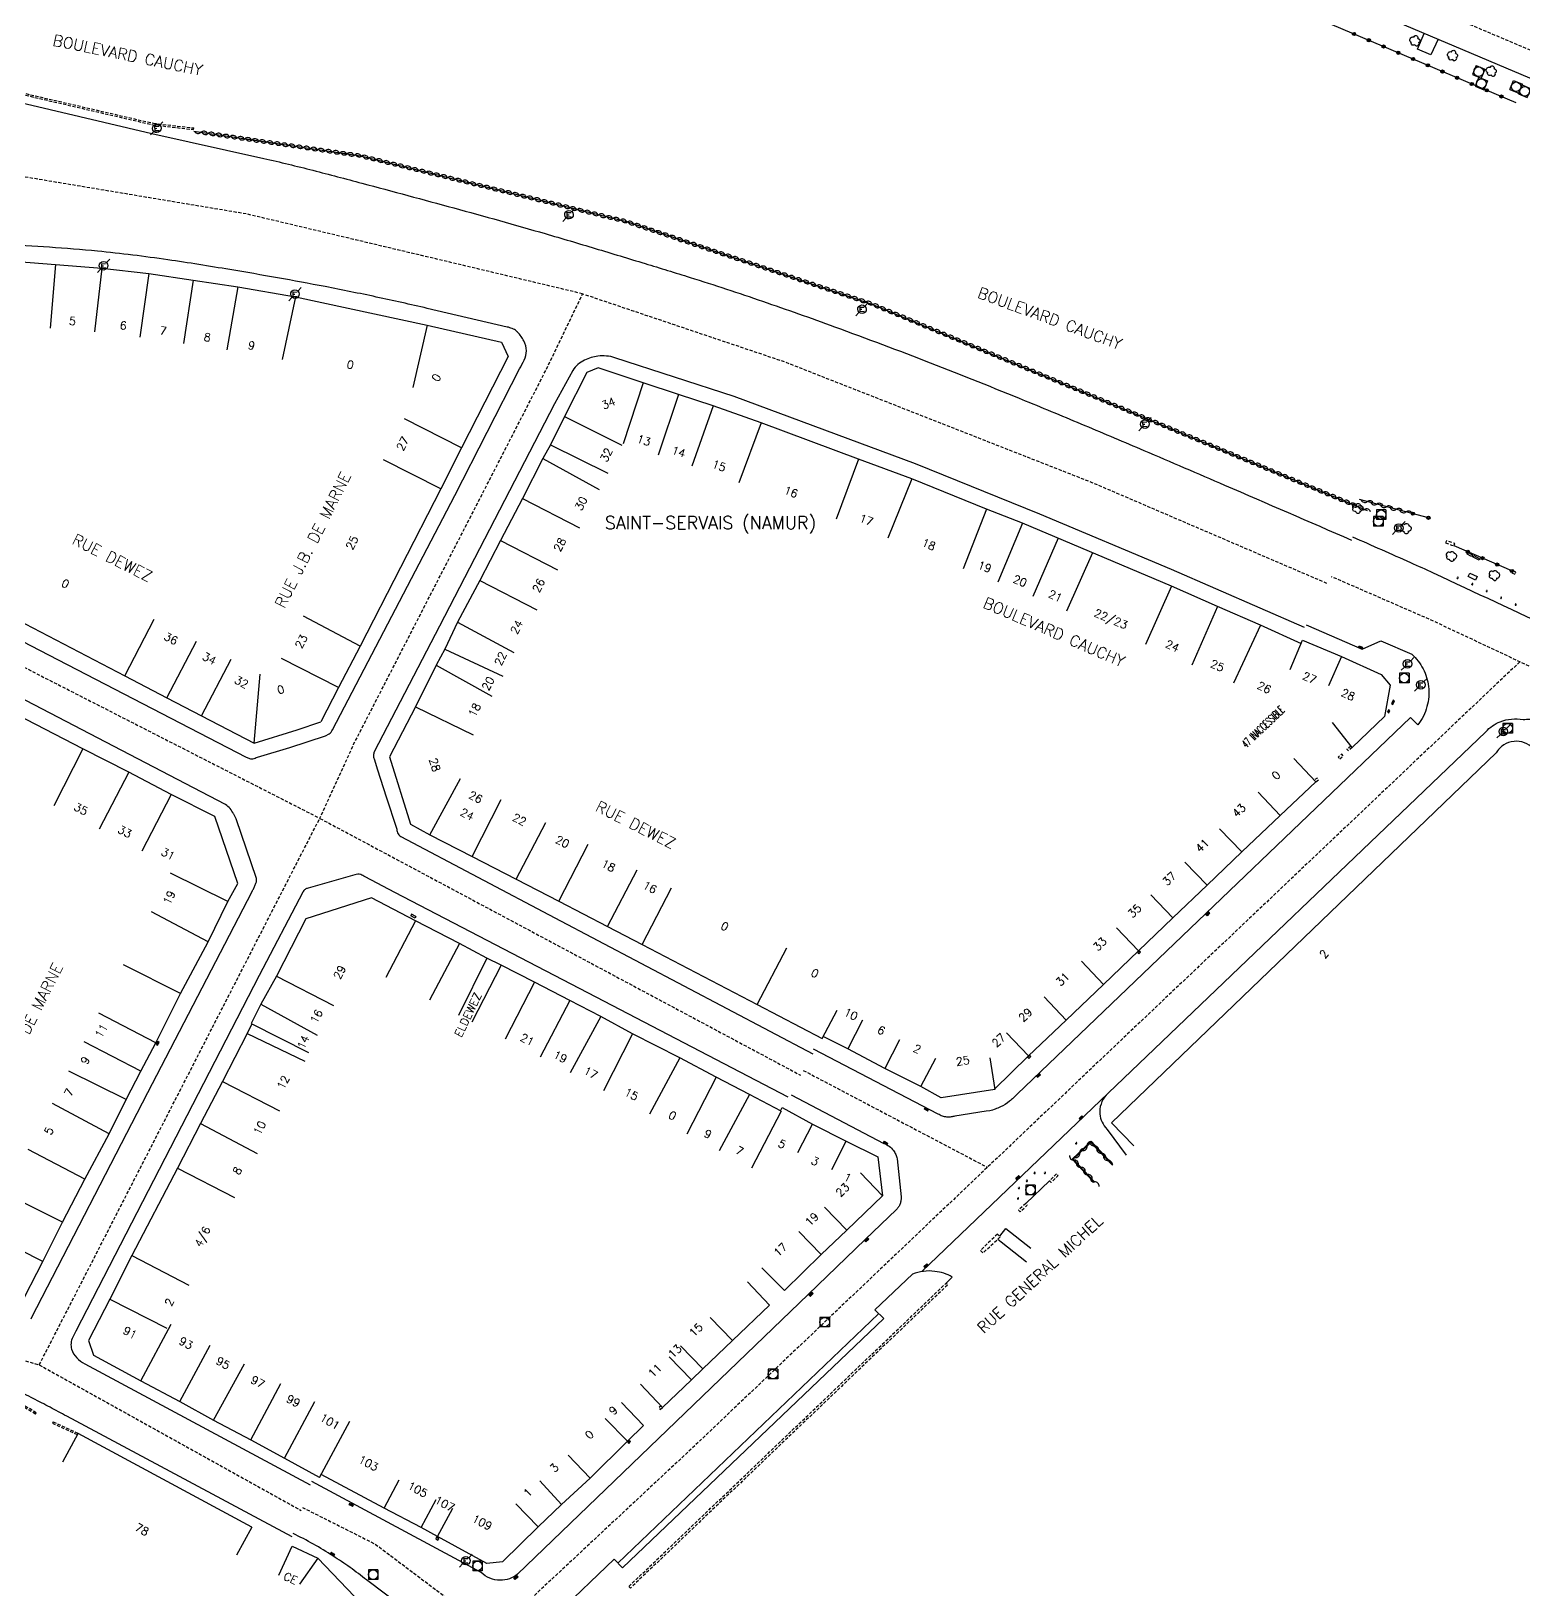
# Model space of a CAD drawing. Header units: millimetres. Extents: x 185000 to 186001, y 128000 to 129000.
# Drawn here: x 185558.1 to 185791.2, y 128567.4 to 128810.9 of the extents above; entities that cross this region are included whole.
import ezdxf
from ezdxf.enums import TextEntityAlignment as Align

# ---------------------------------------------------------------- set-up
doc = ezdxf.new("R2010")
doc.units = ezdxf.units.MM
doc.linetypes.add('DASHED', pattern=[0.75, 0.5, -0.25])
doc.layers.get('0').update_dxf_attribs({"linetype": 'CONTINUOUS'})
for name, color, linetype in [('W0001', 6, 'DASHED'), ('W0008', 7, 'CONTINUOUS'), ('W0017', 7, 'CONTINUOUS'), ('W0100', 7, 'CONTINUOUS'), ('W0112', 1, 'DASHED'), ('W0300', 7, 'CONTINUOUS'), ('W0310', 3, 'CONTINUOUS'), ('W0322', 7, 'CONTINUOUS'), ('W0334', 7, 'CONTINUOUS'), ('W0400', 7, 'CONTINUOUS'), ('W0420', 7, 'CONTINUOUS'), ('W0471', 7, 'CONTINUOUS'), ('W0980', 7, 'CONTINUOUS'), ('W0984', 7, 'CONTINUOUS'), ('W0989', 7, 'CONTINUOUS'), ('W0991', 7, 'CONTINUOUS'), ('W1102', 7, 'CONTINUOUS')]:
    doc.layers.add(name, color=color, linetype=linetype)
doc.styles.get("Standard").update_dxf_attribs({"font": 'romans.shx', "width": 0.85})

# ---------------------------------------------------------------- blocks, each defined once
blk = doc.blocks.new('T471')
for p, q in [((-0.333334, 0.333334), (-0.333334, -0.333334)), ((-0.333334, 0.333334), (0.333334, 0.333334)), ((-0.333334, 0), (0, 0)), ((0.500001, 0.500001), (1.000002, 1.000002)), ((-0.500001, -0.500001), (-1.000002, -1.000002)), ((-0.333334, -0.333334), (0.333334, -0.333334))]:
    blk.add_line(p, q)
blk.add_ellipse((0, 0), major_axis=(0.471405, 0.471405), ratio=1, start_param=5.4977871438, end_param=11.780972451)
blk = doc.blocks.new('t310o')
at = {"color": 0, "linetype": 'Continuous'}
for centre, start, end in [((-0.5, 0.38), 216.8699, 323.1304), ((0.5, -0.37), 36.8699, 143.1303)]:
    blk.add_arc(centre, 0.625, start, end, dxfattribs=at)
blk = doc.blocks.new('T400')
for p, q in [((-0.15, 0.3), (0.15, 0.3)), ((-0.15, -0.25), (-0.15, 0.3)), ((-0.15, 0.15), (0.15, 0.15)), ((-0.15, 0), (0.15, 0)), ((0.15, 0.3), (0.15, -0.25)), ((-0.15, -0.15), (0.15, -0.15)), ((-0.15, -0.25), (-0.15, -0.3)), ((-0.15, -0.3), (0.15, -0.3)), ((0.15, -0.3), (0.15, -0.25))]:
    blk.add_line(p, q)
blk = doc.blocks.new('T420')
for p, q in [((0.75, 0.75), (-0.75, 0.75)), ((-0.75, 0.75), (-0.75, -0.75)), ((0.75, 0.75), (0.75, -0.75)), ((0.75, -0.75), (-0.75, -0.75))]:
    blk.add_line(p, q)
blk.add_ellipse((0, 0), major_axis=(-0.53, 0.53), ratio=1, start_param=3.926991, end_param=10.210176)
blk = doc.blocks.new('T300')
for p, q in [((-0.8, 0.51), (-0.86, 0.34)), ((-0.86, 0.34), (-0.86, 0.17)), ((-0.86, 0.17), (-0.74, 0.06)), ((-0.69, 0.63), (-0.8, 0.51)), ((-0.8, -0.06), (-0.74, 0.06)), ((-0.74, 0.06), (-0.69, 0.11)), ((-0.57, 0.69), (-0.69, 0.63)), ((-0.46, 0.69), (-0.57, 0.69)), ((-0.29, 0.63), (-0.46, 0.69)), ((-0.29, 0.63), (-0.17, 0.74)), ((-0.23, 0.57), (-0.29, 0.63)), ((-0.17, 0.74), (-0.06, 0.8)), ((-0.06, 0.8), (0.06, 0.8)), ((0.06, 0.8), (0.23, 0.74)), ((0.23, 0.74), (0.34, 0.63)), ((0.34, 0.63), (0.4, 0.51)), ((0.46, 0.46), (0.34, 0.46)), ((0.4, 0.51), (0.4, 0.46)), ((0.57, 0.4), (0.46, 0.46)), ((0.57, 0.4), (0.69, 0.29)), ((0.69, 0.29), (0.74, 0.17)), ((0.74, 0.06), (0.69, -0.17)), ((0.74, 0.17), (0.74, 0.06)), ((-0.8, -0.17), (-0.8, -0.06)), ((-0.8, -0.23), (-0.8, -0.17)), ((-0.74, -0.34), (-0.8, -0.23)), ((-0.69, -0.4), (-0.74, -0.34)), ((-0.51, -0.46), (-0.69, -0.4)), ((-0.4, -0.46), (-0.51, -0.46)), ((-0.4, -0.46), (-0.34, -0.46)), ((-0.34, -0.46), (-0.34, -0.4)), ((-0.34, -0.51), (-0.34, -0.46)), ((-0.29, -0.63), (-0.34, -0.51)), ((-0.17, -0.74), (-0.29, -0.63)), ((-0.06, -0.8), (-0.17, -0.74)), ((0.06, -0.8), (-0.06, -0.8)), ((0.17, -0.74), (0.06, -0.8)), ((0.23, -0.69), (0.17, -0.74)), ((0.29, -0.46), (0.23, -0.46)), ((0.29, -0.63), (0.23, -0.69)), ((0.46, -0.4), (0.29, -0.46)), ((0.34, -0.51), (0.29, -0.63)), ((0.34, -0.51), (0.34, -0.46)), ((0.57, -0.34), (0.46, -0.4)), ((0.63, -0.29), (0.57, -0.34)), ((0.69, -0.17), (0.63, -0.29))]:
    blk.add_line(p, q)
blk = doc.blocks.new('t322o')
at = {"color": 0, "linetype": 'Continuous'}
for radius in [0.25, 0.15]:
    blk.add_circle((0, 0), radius, dxfattribs=at)

msp = doc.modelspace()

# ---------------------------------------------------------------- linework, layer by layer
at = {"layer": 'W0001'}
msp.add_lwpolyline([(186000, 128744.75), (185977.82, 128747.36), (185950.62, 128750.62, -0.045351), (185929.53, 128754.24, -0.031434), (185906.62, 128760.97), (185888.65, 128767.58), (185851.72, 128783), (185796.37, 128806.17), (185775.49, 128815.01), (185753.81, 128824.21), (185719.14, 128838.87), (185686.53, 128852.7), (185646.03, 128869.86), (185594.77, 128891.41), (185554.56, 128908.46), (185512.42, 128926.16), (185489.5, 128934.46, 0.028238), (185464.11, 128941.41, 0.030043), (185430.58, 128946.67, 0.045555), (185379.71, 128946.07), (185362.88, 128944.51), (185323.56, 128940.92), (185307.7, 128935.65), (185293.58, 128933.87)], format="xyb", dxfattribs=at)
at = {"layer": 'W0001', "flags": 128}
for points in [[(185644.2, 128769.89), (185591.76, 128782.35), (185547.33, 128789.76), (185454.41, 128798.85), (185442.61, 128896.04)], [(185439.08, 128772.63), (185485.81, 128747.93), (185603.15, 128687.96), (185608.44, 128699.52), (185638.5, 128758.03), (185644.2, 128769.89), (185675.69, 128759.29), (185723.71, 128740.44), (185760.6, 128724.6)], [(185972.26, 128605.61), (185932.59, 128629.94), (185860.29, 128673.34), (185806.24, 128705.02), (185776.52, 128719), (185761.14, 128725.7)], [(185790.54, 128712.4), (185726.25, 128651.38), (185661.3, 128589.57), (185635.68, 128565.64), (185620.13, 128550), (185561.08, 128493.46), (185521.85, 128456.06)], [(185559.35, 128602.58), (185603.15, 128687.96), (185678.24, 128647.82)], [(185678.65, 128648.58), (185707.4, 128633.44)], [(185484.33, 128623.93), (185559.35, 128602.58), (185600.25, 128579.82)], [(185600.43, 128580.32), (185611.81, 128574.59), (185624.86, 128564.76), (185637.47, 128552.65), (185658.75, 128522.36), (185686.23, 128482.08), (185707.53, 128452.18), (185722.73, 128432.17), (185757.53, 128387.16), (185762.99, 128379.3)]]:
    msp.add_lwpolyline(points, dxfattribs=at)
at = {"layer": 'W0008'}
msp.add_lwpolyline([(185987.85, 128738.89), (185988, 128739.8, 0.369365), (185986.23, 128742.27), (185985.67, 128742.34), (185950.22, 128746.59, -0.045026), (185928.56, 128750.31, -0.031346), (185905.23, 128757.17), (185887.17, 128763.81), (185850.16, 128779.26), (185794.79, 128802.44), (185773.91, 128811.29), (185752.23, 128820.48), (185717.56, 128835.14), (185684.95, 128848.97), (185644.45, 128866.13), (185593.2, 128887.68), (185552.98, 128904.73)], format="xyb", dxfattribs=at)
at = {"layer": 'W0008', "flags": 128}
for points in [[(185549.74, 128801.32), (185576.94, 128794.95), (185594.41, 128791.04, -0.0076), (185602.09, 128789.18, -0.0026), (185609.74, 128787.17, -0.0015), (185624.07, 128783.31, -0.0041), (185638.35, 128779.29, -0.0022), (185646.16, 128776.98, -0.0007), (185653.95, 128774.62, -0.0006), (185657.47, 128773.54, -0.0017), (185660.98, 128772.46, -0.0066), (185672.3, 128768.73, -0.0049), (185683.53, 128764.75, -0.0051), (185698.48, 128759.11, -0.0045), (185713.31, 128753.19, -0.0022), (185722.59, 128749.34, -0.0015), (185731.84, 128745.42, -0.0011), (185744.45, 128740, -0.000628), (185764.23, 128731.43), (185764.23, 128731.43)], [(185604.04, 128700.82), (185604.63, 128701.15, 0.1151), (185604.92, 128701.43, 0.031), (185605.13, 128701.79), (185624.26, 128738.37), (185634.35, 128758.16, 0.0127), (185635.06, 128759.54, 0.1018), (185635.43, 128760.98, 0.1215), (185635.02, 128762.52, 0.0658), (185634.05, 128763.89, 0.0074), (185633.97, 128763.97, 0.0143), (185633.89, 128764.06, 0.091), (185633.2, 128764.47, 0.0376), (185632.41, 128764.7), (185619.94, 128767.61, 0.0046), (185611.98, 128769.39, 0.0048), (185603.99, 128771.01, 0.0039), (185596.56, 128772.39, 0.0026), (185589.11, 128773.67, 0.002), (185584.27, 128774.46, 0.0034), (185579.42, 128775.2, 0.0053), (185573.94, 128775.94, 0.0066), (185568.43, 128776.55, 0.0067), (185560.97, 128777.15, 0.0005), (185553.5, 128777.65, 0.0003)], [(185756.92, 128717.76), (185736.17, 128726.8), (185715.59, 128735.47), (185696.17, 128743.34), (185667.84, 128753.84), (185649.24, 128759.91, 0.0583), (185647.92, 128760.17, 0.0506), (185646.58, 128760.15, 0.0412), (185645.52, 128759.93, 0.0436), (185644.5, 128759.53, 0.0605), (185643.45, 128758.85, 0.0926), (185642.66, 128757.91), (185639.82, 128752.7), (185621.85, 128717.99), (185611.66, 128698.33, 0.1212), (185611.54, 128697.8, 0.0719), (185611.63, 128697.24), (185612.15, 128695.53)], [(185488.4, 128751.09), (185560.8, 128713.52), (185591.68, 128697.53, 0.041), (185592.19, 128697.3, 0.122), (185592.72, 128697.25, 0.0641), (185593.07, 128697.37, -0.035), (185593.41, 128697.52), (185598.45, 128699.04), (185604.04, 128700.82)], [(185558.07, 128609.79), (185558.15, 128609.92), (185576.29, 128645.11), (185592.59, 128676.54, 0.01), (185592.84, 128677.04, 0.0067), (185593.07, 128677.56, 0.0425), (185593.25, 128678.06, 0.1441), (185593.25, 128678.55), (185590.08, 128687.89, 0.0316), (185589.91, 128688.29, 0.0183), (185589.7, 128688.68, 0.045), (185589.15, 128689.48, 0.0959), (185588.42, 128690.09), (185569.76, 128699.83), (185490.17, 128741.28)], [(185976.95, 128611.83), (185968.79, 128617.01), (185940.34, 128634.23), (185913.35, 128650.42), (185903.93, 128656.07), (185866.59, 128678.28), (185850.68, 128687.7), (185837.11, 128695.58, 0.002624), (185829.49, 128699.94, 0.005251), (185825.64, 128702.06, 0.000134), (185814.16, 128708.24, 0.002121), (185813.43, 128708.62, 0.003943), (185805.41, 128712.77, 0.004086), (185797.61, 128716.64, 0.003738), (185796.51, 128717.16, 0.000212), (185777.08, 128726.24, 0.004129), (185773.51, 128727.87, 0.001644), (185764.47, 128731.87)], [(185757.17, 128718.17), (185765.93, 128714.38), (185768.85, 128715.66), (185773.66, 128713.59, -0.089708), (185775.43, 128711.3, -0.089708), (185776.28, 128708.54, -0.097885), (185776.04, 128705.4, -0.097885), (185774.63, 128702.58), (185773.47, 128703.73), (185741.53, 128673.09), (185712.05, 128644.89, -0.050375), (185710.85, 128643.75, -0.050375), (185709.44, 128642.87, -0.026524), (185708.64, 128642.53, -0.026524), (185707.8, 128642.27), (185707.23, 128642.19), (185702.33, 128641.45, -0.052682), (185701.72, 128641.31, -0.052682), (185701.09, 128641.29, -0.061685), (185700.37, 128641.44, -0.061685), (185699.71, 128641.76), (185680.25, 128651.91)], [(185697.14, 128617.16), (185726.26, 128645.02), (185785.23, 128701.49, -0.054476), (185786.27, 128702.38, -0.054476), (185787.47, 128703.04, -0.072278), (185789.24, 128703.47, -0.072278), (185791.05, 128703.39, -0.047408), (185793.23, 128703.41, -0.047408)], [(185612.15, 128695.53), (185613.5, 128691.3), (185615.12, 128686.44, -0.0306), (185615.21, 128686.07, 0.0464), (185615.31, 128685.71, 0.0822), (185615.52, 128685.37, 0.0924), (185615.82, 128685.12), (185639.86, 128672.42), (185680.13, 128651.15)], [(185676.3, 128644.42), (185646.33, 128660.04), (185614.89, 128676.37), (185610.22, 128678.81, -0.0135), (185609.89, 128679.01, 0.0559), (185609.55, 128679.17, 0.0903), (185609.08, 128679.23, 0.0571), (185608.61, 128679.14), (185601.32, 128677.06, 0.0357), (185601.08, 128676.97, 0.0501), (185600.86, 128676.85, 0.0608), (185600.65, 128676.66, 0.0558), (185600.49, 128676.42), (185593.68, 128663.41), (185565.07, 128607.84), (185564.57, 128606.89, 0.1024), (185564.31, 128605.98, 0.0892), (185564.4, 128605.01, 0.1217), (185565.2, 128603.69, 0.0778), (185566.44, 128602.76), (185601.65, 128583.85)], [(185676.76, 128644.78), (185691.24, 128637.18, -0.071703), (185692.07, 128636.73, -0.071703), (185692.73, 128636.06, -0.053397), (185693.09, 128635.46, -0.053397), (185693.32, 128634.79), (185693.92, 128628.85, -0.052724), (185693.9, 128628.29, -0.052724), (185693.77, 128627.74, -0.050891), (185693.53, 128627.26, -0.050891), (185693.21, 128626.83), (185688.32, 128622.14), (185679.43, 128613.56), (185634.05, 128569.9, -0.087734), (185632.76, 128569.17, -0.087734), (185631.31, 128568.93, -0.096837), (185629.71, 128569.25, -0.096837), (185628.36, 128570.15), (185601.91, 128584.34)], [(185726.26, 128645.02, 0.106939), (185725.29, 128643.71, 0.106939), (185724.95, 128642.12, 0.086872), (185725.18, 128640.81, 0.086872), (185725.84, 128639.66), (185726.09, 128639.33), (185729.07, 128635.32)], [(185700.97, 128615.35), (185701.92, 128616.3, 0.04871), (185700.6, 128616.88, 0.04871), (185699.19, 128617.19, 0.060116), (185697.41, 128617.19, 0.060116), (185695.68, 128616.77), (185689.83, 128611.17), (185691.21, 128609.8), (185650.43, 128570.86), (185649.14, 128572.21), (185640.32, 128563.77, 0.090123)], [(185598.83, 128575.74), (185563.64, 128594.57, 0.0014), (185561.03, 128595.96, 0.0034), (185558.4, 128597.32, 0.0038), (185557.04, 128598.01, 0.0068), (185555.67, 128598.66, 0.0185), (185552.76, 128599.87, 0.0212), (185549.77, 128600.84), (185531.34, 128605.96), (185495.02, 128615.91, 0.0293), (185493.57, 128616.26, 0.1251), (185492.14, 128616.17, 0.1356), (185491, 128615.32, 0.1284), (185490.39, 128614, 0.0746), (185490.4, 128613.04, 0.0052), (185490.57, 128612.08), (185491.43, 128606.71), (185494.64, 128586.42)], [(185518.77, 128458.11, 0.158182), (185520.13, 128459.41), (185572.59, 128509.6), (185595.13, 128531.15), (185619.78, 128554.66, 0.095995), (185620.77, 128556.45, 0.095995), (185621.02, 128558.48, 0.095221), (185620.5, 128560.44, 0.095221), (185619.29, 128562.07), (185618.66, 128562.65), (185616.18, 128564.66), (185610.45, 128568.98, 0.012718), (185607.88, 128570.93, 0.012718), (185605.21, 128572.73, 0.014087), (185602.16, 128574.58, 0.014087), (185599, 128576.24)]]:
    msp.add_lwpolyline(points, format="xyb", dxfattribs=at)
for points in [[(185724.06, 128631.07), (185720.62, 128634.71), (185723.58, 128637.5), (185727.01, 128633.86)], [(185709.34, 128622.71), (185710.26, 128623.89), (185714.2, 128620.81)], [(185649.71, 128571.59), (185690.4, 128610.57)]]:
    msp.add_lwpolyline(points, dxfattribs=at)
at = {"layer": 'W0017', "flags": 128}
msp.add_lwpolyline([(185782.75, 128726.26), (185783.89, 128725.74), (185783.64, 128725.18), (185782.49, 128725.71)], close=True, dxfattribs=at)
for points in [[(185713.38, 128627.8), (185717.09, 128631.35)], [(185709.02, 128622.2), (185709.55, 128621.79), (185713.49, 128618.7)]]:
    msp.add_lwpolyline(points, dxfattribs=at)
at = {"layer": 'W0100'}
for p, q in [((185617.49, 128672.99), (185617.35, 128672.72)), ((185618.03, 128672.36), (185617.35, 128672.72)), ((185618.17, 128672.63), (185617.49, 128672.99)), ((185618.17, 128672.63), (185618.03, 128672.36)), ((185563.04, 128587.45), (185565.41, 128591.85)), ((185592.52, 128577.24), (185565.41, 128591.85)), ((185592.52, 128577.24), (185590.14, 128572.84))]:
    msp.add_line(p, q, dxfattribs=at)
at = {"layer": 'W0100', "flags": 128}
for points in [[(185544.66, 128775.83), (185561.89, 128774.49), (185569.12, 128773.87), (185576.47, 128773.04), (185583.38, 128772.04), (185590.35, 128770.99), (185599.38, 128769.42), (185619.94, 128765.01), (185631.51, 128762.34), (185632.56, 128760.08), (185625.3, 128745.81), (185622.03, 128739.42), (185609.48, 128714.86), (185606.09, 128708.41), (185603.34, 128703.01)], [(185756.43, 128715.19), (185750.06, 128718.14), (185743.31, 128721.06), (185736.16, 128724.23), (185712.9, 128734.05), (185707.26, 128736.26), (185695.61, 128740.98), (185687.29, 128744.08), (185672.1, 128749.73), (185664.58, 128752.38), (185659.15, 128754.18), (185653.64, 128755.98), (185646.6, 128758.35), (185644.84, 128757.61), (185641.38, 128750.73), (185639.18, 128746.3), (185638, 128744.15), (185634.79, 128737.91), (185631.39, 128731.37), (185628.15, 128725.13), (185624.65, 128718.6), (185622.68, 128714.38), (185621.3, 128711.88), (185618.11, 128705.39), (185614.03, 128697.57), (185617.3, 128687.02), (185620.34, 128685.37), (185626.97, 128682.01), (185633.84, 128678.44), (185640.49, 128675.02), (185648.07, 128671.04), (185653.47, 128668.22), (185671.47, 128658.86), (185681.62, 128653.57), (185683.92, 128658)], [(185509.39, 128748.82), (185507.08, 128744.38), (185511.97, 128741.83), (185517.76, 128738.82), (185523.37, 128735.9), (185528.95, 128732.99), (185534.47, 128730.11), (185540.18, 128727.14), (185546.32, 128723.94), (185572.69, 128710.21), (185579.28, 128706.78), (185584.69, 128703.96), (185592.89, 128699.69), (185599.62, 128701.8), (185603.34, 128703.01)], [(185754.66, 128711.19), (185756.61, 128715.8), (185762.69, 128713.23), (185768.87, 128710.44), (185770.29, 128708.78), (185769.43, 128703.86), (185764.37, 128699.02), (185761.27, 128702.95)], [(185556.13, 128611.31), (185559.9, 128618.71), (185562.98, 128624.85), (185566.48, 128631.6), (185570.26, 128638.69), (185572.92, 128644.01), (185575.22, 128648.47), (185577.53, 128652.88), (185581.42, 128660.58), (185585.7, 128668.66), (185588.82, 128674.98), (185590.36, 128677.8), (185586.75, 128688.22), (185579.94, 128691.7), (185573.31, 128695.15), (185566.16, 128698.81), (185551.44, 128706.4)], [(185755.26, 128697.31), (185758.69, 128693.67), (185753.12, 128688.42), (185747.13, 128682.71), (185741.7, 128677.49), (185736.36, 128672.42), (185731.01, 128667.25), (185725.53, 128662.01), (185719.72, 128656.44), (185713.84, 128650.84), (185708.48, 128645.6)], [(185675.18, 128642.21), (185670.24, 128644.84), (185665.07, 128647.51), (185659.36, 128650.55), (185651.99, 128654.3), (185647.04, 128656.99), (185642.19, 128659.51), (185636.7, 128662.35), (185631.46, 128665.02), (185629.26, 128666.12), (185624.96, 128668.4), (185618.08, 128671.96), (185611.24, 128675.56), (185600.99, 128672.27), (185596.38, 128663.31), (185593.97, 128658.91), (185592.45, 128655.88), (185592.53, 128655.84), (185591.82, 128654.35), (185587.96, 128646.83), (185584.51, 128640.27), (185580.94, 128633.33), (185573.81, 128619.64), (185570.35, 128612.86), (185567.03, 128606.4), (185567.81, 128604.07), (185575.21, 128600.11), (185581.32, 128596.85), (185586.57, 128593.96), (185592.37, 128590.87), (185597.64, 128588.03), (185603.05, 128585.02)], [(185708.54, 128645.61), (185700.18, 128644.29), (185697.02, 128646.06), (185691.4, 128648.88), (185685.59, 128651.97), (185681.78, 128653.88)], [(185577.8, 128652.52), (185578.05, 128652.96), (185577.86, 128653.07), (185577.61, 128652.63), (185577.8, 128652.52)], [(185675.09, 128642.26), (185675.36, 128642.77), (185680.11, 128640.19), (185685.36, 128637.55), (185690.28, 128635.09), (185691.04, 128628.96), (185685.43, 128623.62), (185681.46, 128619.81), (185675.7, 128614.18), (185672.2, 128617.76)], [(185669.93, 128615.53), (185673.38, 128611.9), (185667.58, 128606.39), (185662.97, 128601.96), (185661.18, 128600.24), (185656.69, 128595.94), (185653.23, 128599.55)], [(185650.24, 128596.68), (185653.72, 128593.09), (185651.19, 128590.64), (185645.37, 128584.86), (185640.91, 128580.79), (185637.25, 128577.28), (185631.67, 128571.83), (185629.22, 128571.57), (185621.55, 128575.78), (185619, 128577.16), (185613.22, 128580.21), (185603.35, 128585.46)], [(185596.74, 128569.71), (185598.83, 128574.25), (185602.86, 128572.39), (185618.94, 128555.59), (185602.4, 128539.77), (185602.53, 128539.59), (185599.85, 128536.97), (185600.09, 128536.74), (185600.08, 128536.35), (185594.8, 128531.36), (185594.46, 128531.34), (185594.23, 128531.59), (185591.48, 128528.98), (185591.33, 128529.13), (185574.73, 128513.37), (185571.29, 128516.99)]]:
    msp.add_lwpolyline(points, dxfattribs=at)
for points in [[(185783.01, 128728.87), (185782.32, 128729.21), (185782.45, 128729.48), (185783.14, 128729.14)], [(185784.17, 128728.26), (185783.25, 128728.77), (185783.38, 128729.01), (185784.3, 128728.5)], [(185770.09, 128704.41), (185770.26, 128704.78), (185770.03, 128704.89), (185769.86, 128704.52)], [(185770.73, 128705.75), (185770.98, 128706.3), (185770.76, 128706.4), (185770.51, 128705.85)], [(185731.03, 128666.78), (185731.32, 128667.05), (185731.19, 128667.19), (185730.9, 128666.92)], [(185713.88, 128650.44), (185714.18, 128650.75), (185714.04, 128650.89), (185713.74, 128650.58)], [(185651.41, 128590.31), (185651.68, 128590.59), (185651.5, 128590.75), (185651.24, 128590.47)], [(185621.25, 128575.42), (185621.61, 128575.22), (185621.73, 128575.43), (185621.37, 128575.64)]]:
    msp.add_lwpolyline(points, close=True, dxfattribs=at)
msp.add_lwpolyline([(185816.24, 128680.39), (185818.62, 128684.78), (185792.64, 128698.89, 0.112909), (185791.26, 128699.77, 0.112909), (185789.64, 128699.97, 0.118612), (185788.02, 128699.41, 0.118612), (185786.84, 128698.16), (185726.8, 128640.4), (185730.26, 128636.79)], format="xyb", dxfattribs=at)
at = {"layer": 'W0112'}
for p, q in [((185524.34, 128808.55), (185577.13, 128796.28)), ((185524.39, 128808.79), (185577.18, 128796.53)), ((185577.13, 128796.28), (185583.43, 128795.55)), ((185577.18, 128796.53), (185583.46, 128795.8)), ((185583.43, 128795.55), (185583.46, 128795.8)), ((185558.75, 128594.89), (185557.01, 128595.94)), ((185558.88, 128595.1), (185557.13, 128596.16)), ((185558.75, 128594.89), (185558.88, 128595.1)), ((185561.51, 128593.68), (185561.41, 128593.46)), ((185565.3, 128591.64), (185561.41, 128593.46)), ((185565.42, 128591.86), (185561.51, 128593.68))]:
    msp.add_line(p, q, dxfattribs=at)
at = {"layer": 'W0112', "flags": 128}
for points in [[(185778.95, 128730.98), (185779.89, 128730.65), (185780.27, 128730.52), (185780.39, 128730.86), (185780.01, 128730.99), (185779.07, 128731.31)], [(185789.3, 128726.28), (185789.82, 128726.09), (185789.94, 128726.42), (185789.43, 128726.61)], [(185762.42, 128697.24), (185762.96, 128697.71), (185762.73, 128697.98), (185762.19, 128697.51)], [(185718.19, 128632.4), (185717.09, 128631.35), (185717.34, 128631.09), (185718.43, 128632.14)], [(185713.38, 128627.8), (185712.27, 128626.74), (185712.52, 128626.49), (185713.63, 128627.54)], [(185709, 128623.01), (185706.31, 128620.47), (185706.72, 128620.04), (185709.41, 128622.57)], [(185651.41, 128567.96), (185700.97, 128615.35), (185701.22, 128615.1), (185651.66, 128567.71)], [(185656.32, 128595.59), (185656.69, 128595.94), (185656.45, 128596.19), (185656.08, 128595.85)]]:
    msp.add_lwpolyline(points, close=True, dxfattribs=at)
for points in [[(185780.72, 128725.54, 0.977486), (185780.92, 128725.52, 1.023033)], [(185783.01, 128724.56, 0.977486), (185783.21, 128724.54, 1.023033)], [(185785.26, 128723.47, 0.977486), (185785.46, 128723.45, 1.023033)], [(185787.5, 128722.41, 0.977486), (185787.7, 128722.4, 1.023033)], [(185789.79, 128721.35, 0.977486), (185789.99, 128721.34, 1.023033)], [(185721.16, 128637.21, 0.977486), (185721.36, 128637.19, 1.023033)], [(185713.45, 128631.34, 0.977486), (185713.65, 128631.33, 1.023033)], [(185714.67, 128632.57, 0.977486), (185714.87, 128632.55, 1.023033)], [(185716.27, 128632.6, 0.977486), (185716.47, 128632.58, 1.023033)], [(185712.23, 128630.22, 0.977486), (185712.43, 128630.2, 1.023033)], [(185712.07, 128628.59, 0.977486), (185712.27, 128628.58, 1.023033)]]:
    msp.add_lwpolyline(points, format="xyb", close=True, dxfattribs=at)
for points in [[(185764.37, 128699.02), (185763.78, 128698.49), (185763.54, 128698.75), (185764.15, 128699.3)], [(185758.69, 128693.67), (185759.09, 128693.97), (185758.87, 128694.25), (185758.44, 128693.93)]]:
    msp.add_lwpolyline(points, dxfattribs=at)
at = {"layer": 'W0310', "flags": 128}
for points in [[(185583.46, 128795.28), (185609.49, 128791.45), (185651.03, 128781.17), (185652.28, 128780.75), (185689.37, 128768.29), (185731.47, 128750.74), (185766.69, 128736.04)], [(185772.76, 128735.82), (185765.5, 128737.77)], [(185724.15, 128631.16), (185720.81, 128634.7), (185723.57, 128637.31), (185726.92, 128633.77)]]:
    msp.add_lwpolyline(points, dxfattribs=at)
at = {"layer": 'W0322'}
msp.add_lwpolyline([(185789.97, 128799.73), (185716.06, 128831.1), (185685.89, 128843.92), (185642.9, 128862.11), (185584.77, 128886.23), (185549.36, 128901.32), (185501.97, 128921.1)], dxfattribs=at)
at = {"layer": 'W0322', "flags": 128}
for points in [[(185776.27, 128734.91), (185772.76, 128735.82)], [(185789.29, 128726.6), (185780.27, 128730.52)]]:
    msp.add_lwpolyline(points, dxfattribs=at)
at = {"layer": 'W0334'}
msp.add_lwpolyline([(185777.78, 128809.65), (185776.66, 128807.24), (185774.54, 128808.12), (185775.62, 128810.56)], dxfattribs=at)
at = {"layer": 'W1102'}
for p, q in [((185561.89, 128774.49), (185561.04, 128764.52)), ((185569.12, 128773.87), (185567.99, 128763.94)), ((185576.47, 128773.04), (185575.03, 128763.14)), ((185583.38, 128772.04), (185581.88, 128762.15)), ((185590.35, 128770.99), (185588.64, 128761.13)), ((185599.38, 128769.42), (185597.28, 128759.65)), ((185619.94, 128765.01), (185617.69, 128755.26)), ((185653.64, 128755.98), (185650.53, 128746.48)), ((185659.15, 128754.18), (185656.01, 128744.68)), ((185641.38, 128750.73), (185650.32, 128746.24)), ((185664.58, 128752.38), (185661.25, 128742.95)), ((185625.3, 128745.81), (185616.39, 128750.36)), ((185672.1, 128749.73), (185668.61, 128740.36)), ((185639.18, 128746.3), (185648.13, 128741.85)), ((185622.03, 128739.42), (185613.12, 128743.97)), ((185638, 128744.15), (185646.77, 128739.34)), ((185687.29, 128744.08), (185683.8, 128734.7)), ((185695.61, 128740.98), (185691.85, 128731.71)), ((185634.79, 128737.91), (185643.69, 128733.34)), ((185707.26, 128736.26), (185703.61, 128726.95)), ((185712.9, 128734.05), (185709.01, 128724.83)), ((185631.39, 128731.37), (185640.26, 128726.75)), ((185718.45, 128731.7), (185714.49, 128722.61)), ((185723.79, 128729.45), (185719.77, 128720.3)), ((185628.15, 128725.13), (185637.03, 128720.53)), ((185736.16, 128724.23), (185732.11, 128715.09)), ((185572.69, 128710.21), (185577.3, 128719.08)), ((185609.48, 128714.86), (185600.63, 128719.52)), ((185743.31, 128721.06), (185739.34, 128711.88)), ((185624.65, 128718.6), (185633.46, 128713.87)), ((185750.06, 128718.14), (185745.85, 128709.07)), ((185579.28, 128706.78), (185583.9, 128715.65)), ((185622.68, 128714.38), (185631.75, 128710.16)), ((185584.69, 128703.96), (185589.31, 128712.83)), ((185606.09, 128708.41), (185597.17, 128712.94)), ((185621.3, 128711.88), (185630.04, 128707.03)), ((185762.69, 128713.23), (185760.69, 128708.64)), ((185592.89, 128699.69), (185593.85, 128710.47)), ((185618.11, 128705.39), (185627.08, 128700.98)), ((185566.16, 128698.81), (185561.6, 128689.91)), ((185573.31, 128695.15), (185568.7, 128686.28)), ((185620.34, 128685.37), (185625.1, 128694.17)), ((185579.94, 128691.7), (185575.39, 128682.8)), ((185626.97, 128682.01), (185631.5, 128690.92)), ((185753.12, 128688.42), (185749.68, 128692.05)), ((185633.84, 128678.44), (185638.45, 128687.31)), ((185747.13, 128682.71), (185743.67, 128686.32)), ((185640.49, 128675.02), (185645.06, 128683.92)), ((185741.7, 128677.49), (185738.24, 128681.11)), ((185588.82, 128674.98), (185579.85, 128679.4)), ((185648.07, 128671.04), (185652.72, 128679.89)), ((185653.47, 128668.22), (185658.09, 128677.09)), ((185736.36, 128672.42), (185732.9, 128676.03)), ((185585.7, 128668.66), (185576.87, 128673.35)), ((185618.08, 128671.96), (185613.48, 128663.08)), ((185731.01, 128667.25), (185727.54, 128670.85)), ((185624.96, 128668.4), (185620.29, 128659.56)), ((185629.26, 128666.12), (185624.79, 128657.18)), ((185671.47, 128658.86), (185676.08, 128667.73)), ((185725.53, 128662.01), (185722.07, 128665.62)), ((185581.42, 128660.58), (185572.49, 128665.09)), ((185596.38, 128663.31), (185605.28, 128658.74)), ((185631.46, 128665.02), (185626.92, 128656.11)), ((185636.7, 128662.35), (185632.11, 128653.47)), ((185593.97, 128658.91), (185602.73, 128654.09)), ((185642.19, 128659.51), (185637.59, 128650.63)), ((185719.72, 128656.44), (185716.27, 128660.06)), ((185577.53, 128652.88), (185568.66, 128657.51)), ((185592.45, 128655.88), (185601.39, 128651.4)), ((185647.04, 128656.99), (185642.27, 128648.21)), ((185687.88, 128656.41), (185685.59, 128651.97)), ((185591.82, 128654.35), (185600.84, 128650.04)), ((185651.99, 128654.3), (185647.46, 128645.39)), ((185693.69, 128653.33), (185691.4, 128648.88)), ((185713.84, 128650.84), (185710.37, 128654.44)), ((185575.22, 128648.47), (185566.34, 128653.06)), ((185572.92, 128644.01), (185563.98, 128648.48)), ((185659.36, 128650.55), (185654.66, 128641.73)), ((185697.02, 128646.06), (185699.36, 128650.48)), ((185707.76, 128650.55), (185708.54, 128645.61)), ((185587.96, 128646.83), (185596.86, 128642.27)), ((185665.07, 128647.51), (185660.48, 128638.63)), ((185670.24, 128644.84), (185665.53, 128636.01)), ((185570.26, 128638.69), (185561.43, 128643.39)), ((185675.18, 128642.21), (185670.57, 128633.33)), ((185584.51, 128640.27), (185593.37, 128635.62)), ((185677.8, 128635.76), (185680.11, 128640.19)), ((185566.48, 128631.6), (185557.6, 128636.2)), ((185683.12, 128633.08), (185685.36, 128637.55)), ((185580.94, 128633.33), (185589.83, 128628.75)), ((185687.6, 128632.58), (185691.04, 128628.96)), ((185562.98, 128624.85), (185554.04, 128629.33)), ((185685.43, 128623.62), (185681.97, 128627.24)), ((185559.9, 128618.71), (185550.99, 128623.25)), ((185677.98, 128623.4), (185681.46, 128619.81)), ((185573.81, 128619.64), (185582.68, 128615.02)), ((185570.35, 128612.86), (185579.25, 128608.31)), ((185667.58, 128606.39), (185664.13, 128610)), ((185575.21, 128600.11), (185579.92, 128608.93)), ((185581.32, 128596.85), (185586.03, 128605.68)), ((185662.97, 128601.96), (185659.5, 128605.56)), ((185586.57, 128593.96), (185591.4, 128602.72)), ((185657.72, 128603.85), (185661.18, 128600.24)), ((185592.37, 128590.87), (185597.08, 128599.69)), ((185597.64, 128588.03), (185602.38, 128596.84)), ((185603.09, 128584.97), (185607.83, 128593.78)), ((185647.69, 128594.21), (185651.19, 128590.64)), ((185641.92, 128588.48), (185645.37, 128584.86)), ((185613.22, 128580.21), (185615.56, 128584.63)), ((185640.91, 128580.79), (185637.49, 128584.44)), ((185619, 128577.16), (185621.35, 128581.57)), ((185621.55, 128575.78), (185623.94, 128580.17)), ((185637.25, 128577.28), (185633.78, 128580.87)), ((185602.86, 128572.39), (185599.96, 128568.32))]:
    msp.add_line(p, q, dxfattribs=at)

# ---------------------------------------------------------------- block references
at = {"layer": 'W0300', "rotation": 157.209204029713}
for p in [(185774.11, 128809.47), (185779.98, 128807.17), (185786.03, 128804.74)]:
    msp.add_blockref('T300', p, dxfattribs=at)
at = {"layer": 'W0300'}
for p in [(185765.27, 128736.36), (185772.82, 128733.2), (185779.92, 128728.86), (185786.63, 128725.88)]:
    msp.add_blockref('T300', p, dxfattribs=at)
at = {"layer": 'W0310'}
for p, rotation in [((185584.6, 128795.11), 351.6226148900062), ((185585.74, 128794.94), 351.6226148900062), ((185586.89, 128794.78), 351.6226148900062), ((185588.03, 128794.61), 351.6226148900062), ((185589.17, 128794.44), 351.6226148900062), ((185590.31, 128794.27), 351.6226148900062), ((185591.46, 128794.1), 351.6226148900062), ((185592.6, 128793.93), 351.6226148900062), ((185593.74, 128793.77), 351.6226148900062), ((185594.88, 128793.6), 351.6226148900062), ((185596.03, 128793.43), 351.6226148900062), ((185597.17, 128793.26), 351.6226148900062), ((185598.31, 128793.09), 351.6226148900062), ((185599.46, 128792.92), 351.6226148900062), ((185600.6, 128792.76), 351.6226148900062), ((185601.74, 128792.59), 351.6226148900062), ((185602.88, 128792.42), 351.6226148900062), ((185604.03, 128792.25), 351.6226148900062), ((185605.17, 128792.08), 351.6226148900062), ((185606.31, 128791.91), 351.6226148900062), ((185607.45, 128791.75), 351.6226148900062), ((185608.6, 128791.58), 351.6226148900062), ((185609.73, 128791.39), 346.1022354093579), ((185610.86, 128791.11), 346.1022354093579), ((185611.98, 128790.83), 346.1022354093579), ((185613.1, 128790.55), 346.1022354093579), ((185614.22, 128790.28), 346.1022354093579), ((185615.34, 128790), 346.1022354093579), ((185616.46, 128789.72), 346.1022354093579), ((185617.58, 128789.44), 346.1022354093579), ((185618.7, 128789.17), 346.1022354093579), ((185619.83, 128788.89), 346.1022354093579), ((185620.95, 128788.61), 346.1022354093579), ((185622.07, 128788.33), 346.1022354093579), ((185623.19, 128788.06), 346.1022354093579), ((185624.31, 128787.78), 346.1022354093579), ((185625.43, 128787.5), 346.1022354093579), ((185626.55, 128787.22), 346.1022354093579), ((185627.67, 128786.95), 346.1022354093579), ((185628.79, 128786.67), 346.1022354093579), ((185629.92, 128786.39), 346.1022354093579), ((185631.04, 128786.12), 346.1022354093579), ((185632.16, 128785.84), 346.1022354093579), ((185633.28, 128785.56), 346.1022354093579), ((185634.4, 128785.28), 346.1022354093579), ((185635.52, 128785.01), 346.1022354093579), ((185636.64, 128784.73), 346.1022354093579), ((185637.76, 128784.45), 346.1022354093579), ((185638.89, 128784.17), 346.1022354093579), ((185640.01, 128783.9), 346.1022354093579), ((185641.13, 128783.62), 346.1022354093579), ((185642.25, 128783.34), 346.1022354093579), ((185643.37, 128783.06), 346.1022354093579), ((185644.49, 128782.79), 346.1022354093579), ((185645.61, 128782.51), 346.1022354093579), ((185646.73, 128782.23), 346.1022354093579), ((185647.86, 128781.95), 346.1022354093579), ((185648.98, 128781.68), 346.1022354093579), ((185650.1, 128781.4), 346.1022354093579), ((185651.21, 128781.11), 341.4350669448625), ((185652.31, 128780.74), 341.4379204048054), ((185653.4, 128780.37), 341.4379204048054), ((185654.5, 128780), 341.4379204048054), ((185655.59, 128779.64), 341.4379204048054), ((185656.69, 128779.27), 341.4379204048054), ((185657.78, 128778.9), 341.4379204048054), ((185658.88, 128778.53), 341.4379204048054), ((185659.97, 128778.16), 341.4379204048054), ((185661.07, 128777.8), 341.4379204048054), ((185662.16, 128777.43), 341.4379204048054), ((185663.26, 128777.06), 341.4379204048054), ((185664.35, 128776.69), 341.4379204048054), ((185665.45, 128776.33), 341.4379204048054), ((185666.54, 128775.96), 341.4379204048054), ((185667.64, 128775.59), 341.4379204048054), ((185668.73, 128775.22), 341.4379204048054), ((185669.83, 128774.86), 341.4379204048054), ((185670.92, 128774.49), 341.4379204048054), ((185672.02, 128774.12), 341.4379204048054), ((185673.11, 128773.75), 341.4379204048054), ((185674.21, 128773.39), 341.4379204048054), ((185675.3, 128773.02), 341.4379204048054), ((185676.4, 128772.65), 341.4379204048054), ((185677.49, 128772.28), 341.4379204048054), ((185678.59, 128771.91), 341.4379204048054), ((185679.68, 128771.55), 341.4379204048054), ((185680.78, 128771.18), 341.4379204048054), ((185681.87, 128770.81), 341.4379204048054), ((185682.97, 128770.44), 341.4379204048054), ((185684.06, 128770.08), 341.4379204048054), ((185685.16, 128769.71), 341.4379204048054), ((185686.25, 128769.34), 341.4379204048054), ((185687.35, 128768.97), 341.4379204048054), ((185688.44, 128768.61), 341.4379204048054), ((185689.53, 128768.23), 337.359708157462), ((185690.6, 128767.78), 337.359708157462), ((185691.66, 128767.34), 337.359708157462), ((185692.73, 128766.89), 337.359708157462), ((185693.8, 128766.45), 337.359708157462), ((185694.86, 128766), 337.359708157462), ((185695.93, 128765.56), 337.359708157462), ((185696.99, 128765.11), 337.359708157462), ((185698.06, 128764.67), 337.359708157462), ((185699.13, 128764.22), 337.359708157462), ((185700.19, 128763.78), 337.359708157462), ((185701.26, 128763.34), 337.359708157462), ((185702.32, 128762.89), 337.359708157462), ((185703.39, 128762.45), 337.359708157462), ((185704.46, 128762), 337.359708157462), ((185705.52, 128761.56), 337.359708157462), ((185706.59, 128761.11), 337.359708157462), ((185707.65, 128760.67), 337.359708157462), ((185708.72, 128760.22), 337.359708157462), ((185709.79, 128759.78), 337.359708157462), ((185710.85, 128759.33), 337.359708157462), ((185711.92, 128758.89), 337.359708157462), ((185712.98, 128758.44), 337.359708157462), ((185714.05, 128758), 337.359708157462), ((185715.12, 128757.56), 337.359708157462), ((185716.18, 128757.11), 337.359708157462), ((185717.25, 128756.67), 337.359708157462), ((185718.31, 128756.22), 337.359708157462), ((185719.38, 128755.78), 337.359708157462), ((185720.45, 128755.33), 337.359708157462), ((185721.51, 128754.89), 337.359708157462), ((185722.58, 128754.44), 337.359708157462), ((185723.64, 128754), 337.359708157462), ((185724.71, 128753.55), 337.359708157462), ((185725.78, 128753.11), 337.359708157462), ((185726.84, 128752.66), 337.359708157462), ((185727.91, 128752.22), 337.359708157462), ((185728.97, 128751.78), 337.359708157462), ((185730.04, 128751.33), 337.359708157462), ((185731.11, 128750.89), 337.359708157462), ((185732.17, 128750.44), 337.3598710581455), ((185733.24, 128750), 337.3598710581455), ((185734.3, 128749.55), 337.3598710581455), ((185735.37, 128749.11), 337.3598710581455), ((185736.44, 128748.66), 337.3598710581455), ((185737.5, 128748.22), 337.3598710581455), ((185738.57, 128747.77), 337.3598710581455), ((185739.63, 128747.33), 337.3598710581455), ((185740.7, 128746.88), 337.3598710581455), ((185741.77, 128746.44), 337.3598710581455), ((185742.83, 128746), 337.3598710581455), ((185743.9, 128745.55), 337.3598710581455), ((185744.96, 128745.11), 337.3598710581455), ((185746.03, 128744.66), 337.3598710581455), ((185747.1, 128744.22), 337.3598710581455), ((185748.16, 128743.77), 337.3598710581455), ((185749.23, 128743.33), 337.3598710581455), ((185750.29, 128742.88), 337.3598710581455), ((185751.36, 128742.44), 337.3598710581455), ((185752.43, 128741.99), 337.3598710581455), ((185753.49, 128741.55), 337.3598710581455), ((185754.56, 128741.1), 337.3598710581455), ((185755.62, 128740.66), 337.3598710581455), ((185756.69, 128740.22), 337.3598710581455), ((185757.76, 128739.77), 337.3598710581455), ((185758.82, 128739.33), 337.3598710581455), ((185759.89, 128738.88), 337.3598710581455), ((185760.95, 128738.44), 337.3598710581455), ((185762.02, 128737.99), 337.3598710581455), ((185763.09, 128737.55), 337.3598710581455), ((185764.15, 128737.1), 337.3598710581455), ((185765.22, 128736.66), 337.3598710581455), ((185766.28, 128736.21), 337.3598710581455), ((185766.71, 128737.44), 164.9927147129652), ((185768.22, 128737.04), 164.9927147129652), ((185769.74, 128736.63), 164.9927147129652), ((185771.25, 128736.23), 164.9927147129652), ((185772.76, 128735.82), 164.9927147129652), ((185721.82, 128635.66), 43.33937894262476), ((185722.96, 128636.74), 43.33937894262476), ((185724.07, 128636.79), 313.3393789423305), ((185725.15, 128635.65), 313.3393789423305), ((185720.93, 128634.58), 133.3393789420954), ((185722, 128633.44), 133.3393789420954), ((185726.22, 128634.51), 313.3393789423305), ((185723.08, 128632.3), 133.3393789420954), ((185724.15, 128631.16), 133.3393789420954)]:
    msp.add_blockref('t310o', p, dxfattribs=dict(at, rotation=rotation))
at = {"layer": 'W0322'}
for p, rotation in [((185764.65, 128810.47), 157.0018448689841), ((185766.95, 128809.5), 157.0018448689841), ((185769.26, 128808.52), 157.0018448689841), ((185771.56, 128807.54), 157.0018448689841), ((185773.86, 128806.57), 157.0018448689841), ((185776.16, 128805.59), 157.0018448689841), ((185778.46, 128804.61), 157.0018448689841), ((185780.76, 128803.64), 157.0018448689841), ((185783.06, 128802.66), 157.0018448689841), ((185785.37, 128801.68), 157.0018448689841), ((185787.67, 128800.71), 157.0018448689841), ((185773.85, 128735.54), 165.476139546726), ((185776.27, 128734.91), 165.476139546726), ((185782.42, 128729.59), 156.4886703664858), ((185784.71, 128728.59), 156.4886703664858), ((185787, 128727.59), 156.4886703664858), ((185789.29, 128726.6), 156.4886703664858)]:
    msp.add_blockref('t322o', p, dxfattribs=dict(at, rotation=rotation))
at = {"layer": 'W0400'}
for p, rotation in [((185765.68, 128714.63), 67.16991451713105), ((185741.79, 128673.05), 139.6707473485407), ((185715.37, 128647.79), 314.9273325097058), ((185697.89, 128642.52), 61.70510256787643), ((185722.04, 128641.16), 137.439010752484), ((185691.51, 128637.22), 56.93813486506178), ((185712.19, 128631.81), 132.0262194233035), ((185688.55, 128622.11), 133.9873328496601), ((185697.82, 128618.04), 133.7845948706942), ((185679.86, 128613.61), 312.9708499883172), ((185608.08, 128580.73), 62.72872154754435), ((185605.12, 128573.01), 241.2582686475502), ((185633.79, 128569.38), 131.3185609146568)]:
    msp.add_blockref('T400', p, dxfattribs=dict(at, rotation=rotation))
at = {"layer": 'W0420'}
for p, rotation in [((185784.12, 128804.58), 67.63468126054829), ((185784.53, 128802.73), 67.63468126054829), ((185789.96, 128802.23), 157.209204029713), ((185791.31, 128801.53), 157.209204029713)]:
    msp.add_blockref('T420', p, dxfattribs=dict(at, rotation=rotation))
for p in [(185768.89, 128735.37), (185768.44, 128734.34), (185772.49, 128709.86), (185788.63, 128702.02), (185714.13, 128629.9), (185681.98, 128609.25), (185673.93, 128601.14), (185611.49, 128569.81), (185627.78, 128571.18)]:
    msp.add_blockref('T420', p, dxfattribs=at)
at = {"layer": 'W0471', "rotation": 2.260599999999996}
for p in [(185577.7, 128795.74), (185642.07, 128782.25), (185569.39, 128774.27), (185599.28, 128769.84), (185687.82, 128767.48), (185731.99, 128749.53)]:
    msp.add_blockref('T471', p, dxfattribs=at)
at = {"layer": 'W0471'}
for p in [(185771.64, 128733.31), (185773.01, 128712.08), (185775.07, 128708.81), (185787.96, 128701.51), (185625.96, 128571.99)]:
    msp.add_blockref('T471', p, dxfattribs=at)

# ---------------------------------------------------------------- texts
at = {"layer": 'W0980'}
msp.add_text('SAINT-SERVAIS (NAMUR)', height=2, dxfattribs=at).set_placement((185664.16, 128733.99), align=Align.MIDDLE)
at = {"layer": 'W0984', "width": 0.5}
msp.add_text('47 INACCESSIBLE', height=1.25, rotation=44.0178, dxfattribs=at).set_placement((185750.44, 128702.24), align=Align.MIDDLE)
at = {"layer": 'W0984'}
for s, rotation, p in [('ELDEWEZ', 64.4296, (185626.3, 128657.27)), ('CE', 335.2882, (185598.59, 128569.24))]:
    msp.add_text(s, height=1.25, rotation=rotation, dxfattribs=at).set_placement(p, align=Align.MIDDLE)
at = {"layer": 'W0989'}
for s, rotation, p in [('BOULEVARD CAUCHY', 348.4679, (185573.17, 128807.18)), ('BOULEVARD CAUCHY', 339.7166, (185717.16, 128766.06)), ('RUE J.B. DE MARNE', 63.3269, (185602.06, 128731.44)), ('RUE DEWEZ', 333.1811, (185570.78, 128728.63)), ('BOULEVARD CAUCHY', 336.595, (185717.83, 128717.05)), ('RUE DEWEZ', 333.1811, (185652.5, 128686.94)), ('RUE J.B. DE MARNE', 63.3269, (185557.09, 128654.73)), ('RUE GENERAL MICHEL', 43.02, (185715.59, 128616.75))]:
    msp.add_text(s, height=1.75, rotation=rotation, dxfattribs=at).set_placement(p, align=Align.MIDDLE)
at = {"layer": 'W0991'}
for s, rotation, p in [('5', 353.5893, (185564.54, 128765.64)), ('6', 353.5472, (185572.47, 128764.94)), ('7', 351.772, (185578.7, 128764.13)), ('8', 351.3907, (185585.59, 128763.11)), ('9', 347.4522, (185592.49, 128761.81)), ('0', 348.3119, (185607.92, 128758.82)), ('0', 63.0343, (185621.35, 128756.8)), ('34', 22.6988, (185648.23, 128752.79)), ('27', 62.9241, (185616.09, 128746.48)), ('13', 341.8927, (185653.75, 128747)), ('14', 341.7118, (185659.2, 128745.21)), ('32', 63.5475, (185647.89, 128744.73)), ('15', 340.5758, (185665.51, 128743.04)), ('16', 339.5774, (185676.73, 128738.94)), ('30', 62.7951, (185643.96, 128737.14)), ('17', 339.6091, (185688.49, 128734.56)), ('25', 62.9358, (185608.19, 128731.01)), ('28', 62.4881, (185640.63, 128730.71)), ('18', 337.9289, (185698.24, 128730.74)), ('19', 338.5891, (185706.98, 128727.24)), ('0', 332.4898, (185563.43, 128724.62)), ('26', 62.6269, (185637.32, 128724.34)), ('20', 337.8461, (185712.49, 128725.04)), ('21', 336.4373, (185718.02, 128722.7)), ('22/23', 337.0848, (185726.66, 128719.02)), ('36', 332.4898, (185579.91, 128716.03)), ('23', 62.2568, (185600.26, 128715.59)), ('24', 61.7697, (185633.89, 128717.84)), ('24', 336.089, (185736.29, 128714.88)), ('34', 332.4901, (185585.91, 128712.91)), ('22', 64.9932, (185631.37, 128712.9)), ('25', 336.6237, (185743.31, 128711.8)), ('32', 332.4796, (185590.93, 128709.23)), ('20', 61.0346, (185629.43, 128709.01)), ('26', 333.8255, (185750.63, 128708.39)), ('27', 337.0761, (185757.7, 128709.91)), ('0', 17.6126, (185597.06, 128708.07)), ('28', 335.7772, (185763.73, 128707.28)), ('18', 63.8077, (185627.33, 128704.88)), ('28', 287.199, (185621.12, 128696.31)), ('0', 44.0178, (185752.48, 128694.68)), ('35', 332.8909, (185565.86, 128689.41)), ('26', 333.0875, (185627.5, 128691.27)), ('43', 44.0178, (185746.68, 128689.19)), ('24', 333.0875, (185626.16, 128688.58)), ('22', 332.5132, (185634.33, 128687.76)), ('33', 332.5176, (185572.71, 128685.88)), ('20', 332.8432, (185641.04, 128684.29)), ('31', 332.8982, (185579.47, 128682.39)), ('41', 44.0178, (185740.95, 128683.71)), ('18', 332.269, (185648.23, 128680.55)), ('16', 332.4741, (185654.7, 128677.17)), ('37', 44.0178, (185735.8, 128678.53)), ('19', 63.7468, (185579.64, 128675.58)), ('35', 44.0178, (185730.39, 128673.5)), ('0', 332.5196, (185666.39, 128671.08)), ('33', 44.0178, (185724.97, 128668.32)), ('2', 49.934, (185759.95, 128666.77)), ('29', 62.8104, (185606.25, 128663.91)), ('0', 332.4499, (185680.47, 128663.75)), ('31', 44.0178, (185719.16, 128662.83)), ('10', 333.3372, (185686.09, 128657.35)), ('29', 44.0178, (185713.33, 128657.26)), ('16', 61.2261, (185602.62, 128657.02)), ('11', 60.2308, (185569.04, 128654.77)), ('14', 64.7351, (185600.58, 128653)), ('21', 332.6348, (185635.54, 128653.38)), ('6', 333.3372, (185690.84, 128654.84)), ('27', 44.352, (185709.16, 128653.3)), ('19', 332.6073, (185640.71, 128650.7)), ('2', 333.3372, (185696.45, 128651.94)), ('25', 8.9561, (185703.56, 128650.07)), ('9', 62.6913, (185566.52, 128650.14)), ('17', 331.474, (185645.46, 128648.18)), ('12', 62.8648, (185597.45, 128646.71)), ('7', 63.4026, (185563.99, 128645.15)), ('15', 333.0236, (185651.82, 128644.85)), ('0', 331.9428, (185658.22, 128641.53)), ('5', 61.9406, (185560.87, 128639.14)), ('10', 62.3008, (185593.76, 128639.6)), ('9', 332.6712, (185663.75, 128638.63)), ('7', 331.9607, (185668.71, 128636.02)), ('5', 331.4898, (185675.35, 128637.08)), ('3', 333.2973, (185680.49, 128634.4)), ('8', 62.7139, (185590.28, 128632.9)), ('1', 333.4376, (185685.59, 128631.85)), ('23', 43.832, (185684.79, 128629.92)), ('4/6', 62.5016, (185584.91, 128622.56)), ('19', 43.832, (185679.98, 128625.32)), ('17', 43.832, (185675.08, 128620.57)), ('2', 62.9423, (185579.65, 128612.38)), ('91', 331.874, (185573.53, 128607.6)), ('15', 43.832, (185661.89, 128608.05)), ('93', 331.9598, (185582.26, 128605.98)), ('13', 43.832, (185658.61, 128604.7)), ('95', 331.1346, (185588.05, 128602.85)), ('11', 43.832, (185655.48, 128601.7)), ('97', 331.9286, (185593.47, 128599.91)), ('99', 331.7378, (185599.03, 128596.94)), ('101', 329.6465, (185604.73, 128593.73)), ('9', 43.832, (185648.97, 128595.45)), ('0', 43.832, (185645.26, 128591.67)), ('103', 331.9812, (185610.75, 128587.22)), ('3', 43.832, (185639.77, 128586.51)), ('105', 331.9812, (185618.44, 128583.11)), ('1', 43.832, (185635.62, 128582.64)), ('107', 331.9812, (185622.66, 128580.87)), ('78', 331.4576, (185575.39, 128576.86)), ('109', 331.9812, (185628.5, 128577.97))]:
    msp.add_text(s, height=1.25, rotation=rotation, dxfattribs=at).set_placement(p, align=Align.MIDDLE)

doc.saveas('drawing.dxf')
